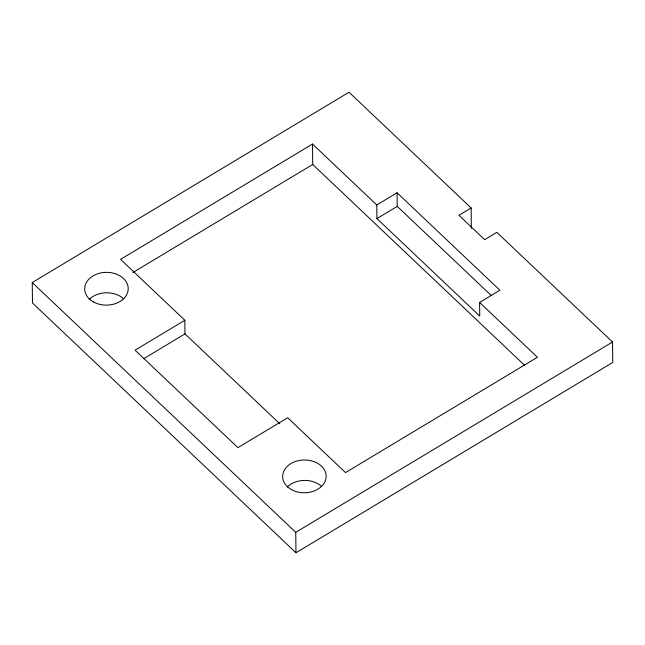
<?xml version="1.0" encoding="UTF-8"?>
<svg xmlns="http://www.w3.org/2000/svg" width="645" height="645" viewBox="0 0 645 645"><rect width="100%" height="100%" fill="white"/><g stroke="black" fill="none" stroke-linecap="round" stroke-linejoin="round"><path stroke-width="0.97" d="M471.148 207.988L458.958 215.309L484.669 239.674L496.852 232.353L612.532 342.011L612.75 362.442L295.966 552.765L32.468 302.989L32.25 282.558L349.034 92.235L471.148 207.988L471.358 228.411M376.777 204.965L397.078 192.766L499.907 290.242L479.598 302.44L479.743 316.058L376.922 218.582L376.777 204.965L312.503 144.045L120.575 259.355L184.841 320.275L184.986 333.892L279.793 423.765M132.838 272.545L312.712 164.475L312.503 144.045M184.841 320.275L135.071 350.179L237.908 447.654L287.67 417.75L345.518 472.583L537.446 357.274L479.598 302.44M143.795 358.636L184.986 333.892M376.922 218.582L397.223 206.384L397.078 192.766M295.966 552.765L295.757 532.335L612.532 342.011M397.223 206.384L491.297 295.563M312.712 164.475L524.514 365.239M32.25 282.558L295.757 532.335M89.212 299.465A21.753 16.391 -0.6 0 1 123.727 298.917M287.162 487.096A21.753 16.391 -0.6 0 1 321.67 486.556M93.469 301.949A21.753 16.391 -0.6 0 0 128.057 290.54A21.753 16.391 -0.6 0 0 97.83 273.73A21.753 16.391 -0.6 0 0 93.469 301.949M291.419 489.587A21.753 16.391 -0.6 0 0 326.007 478.179A21.753 16.391 -0.6 0 0 295.781 461.369A21.753 16.391 -0.6 0 0 291.419 489.587"/></g></svg>
